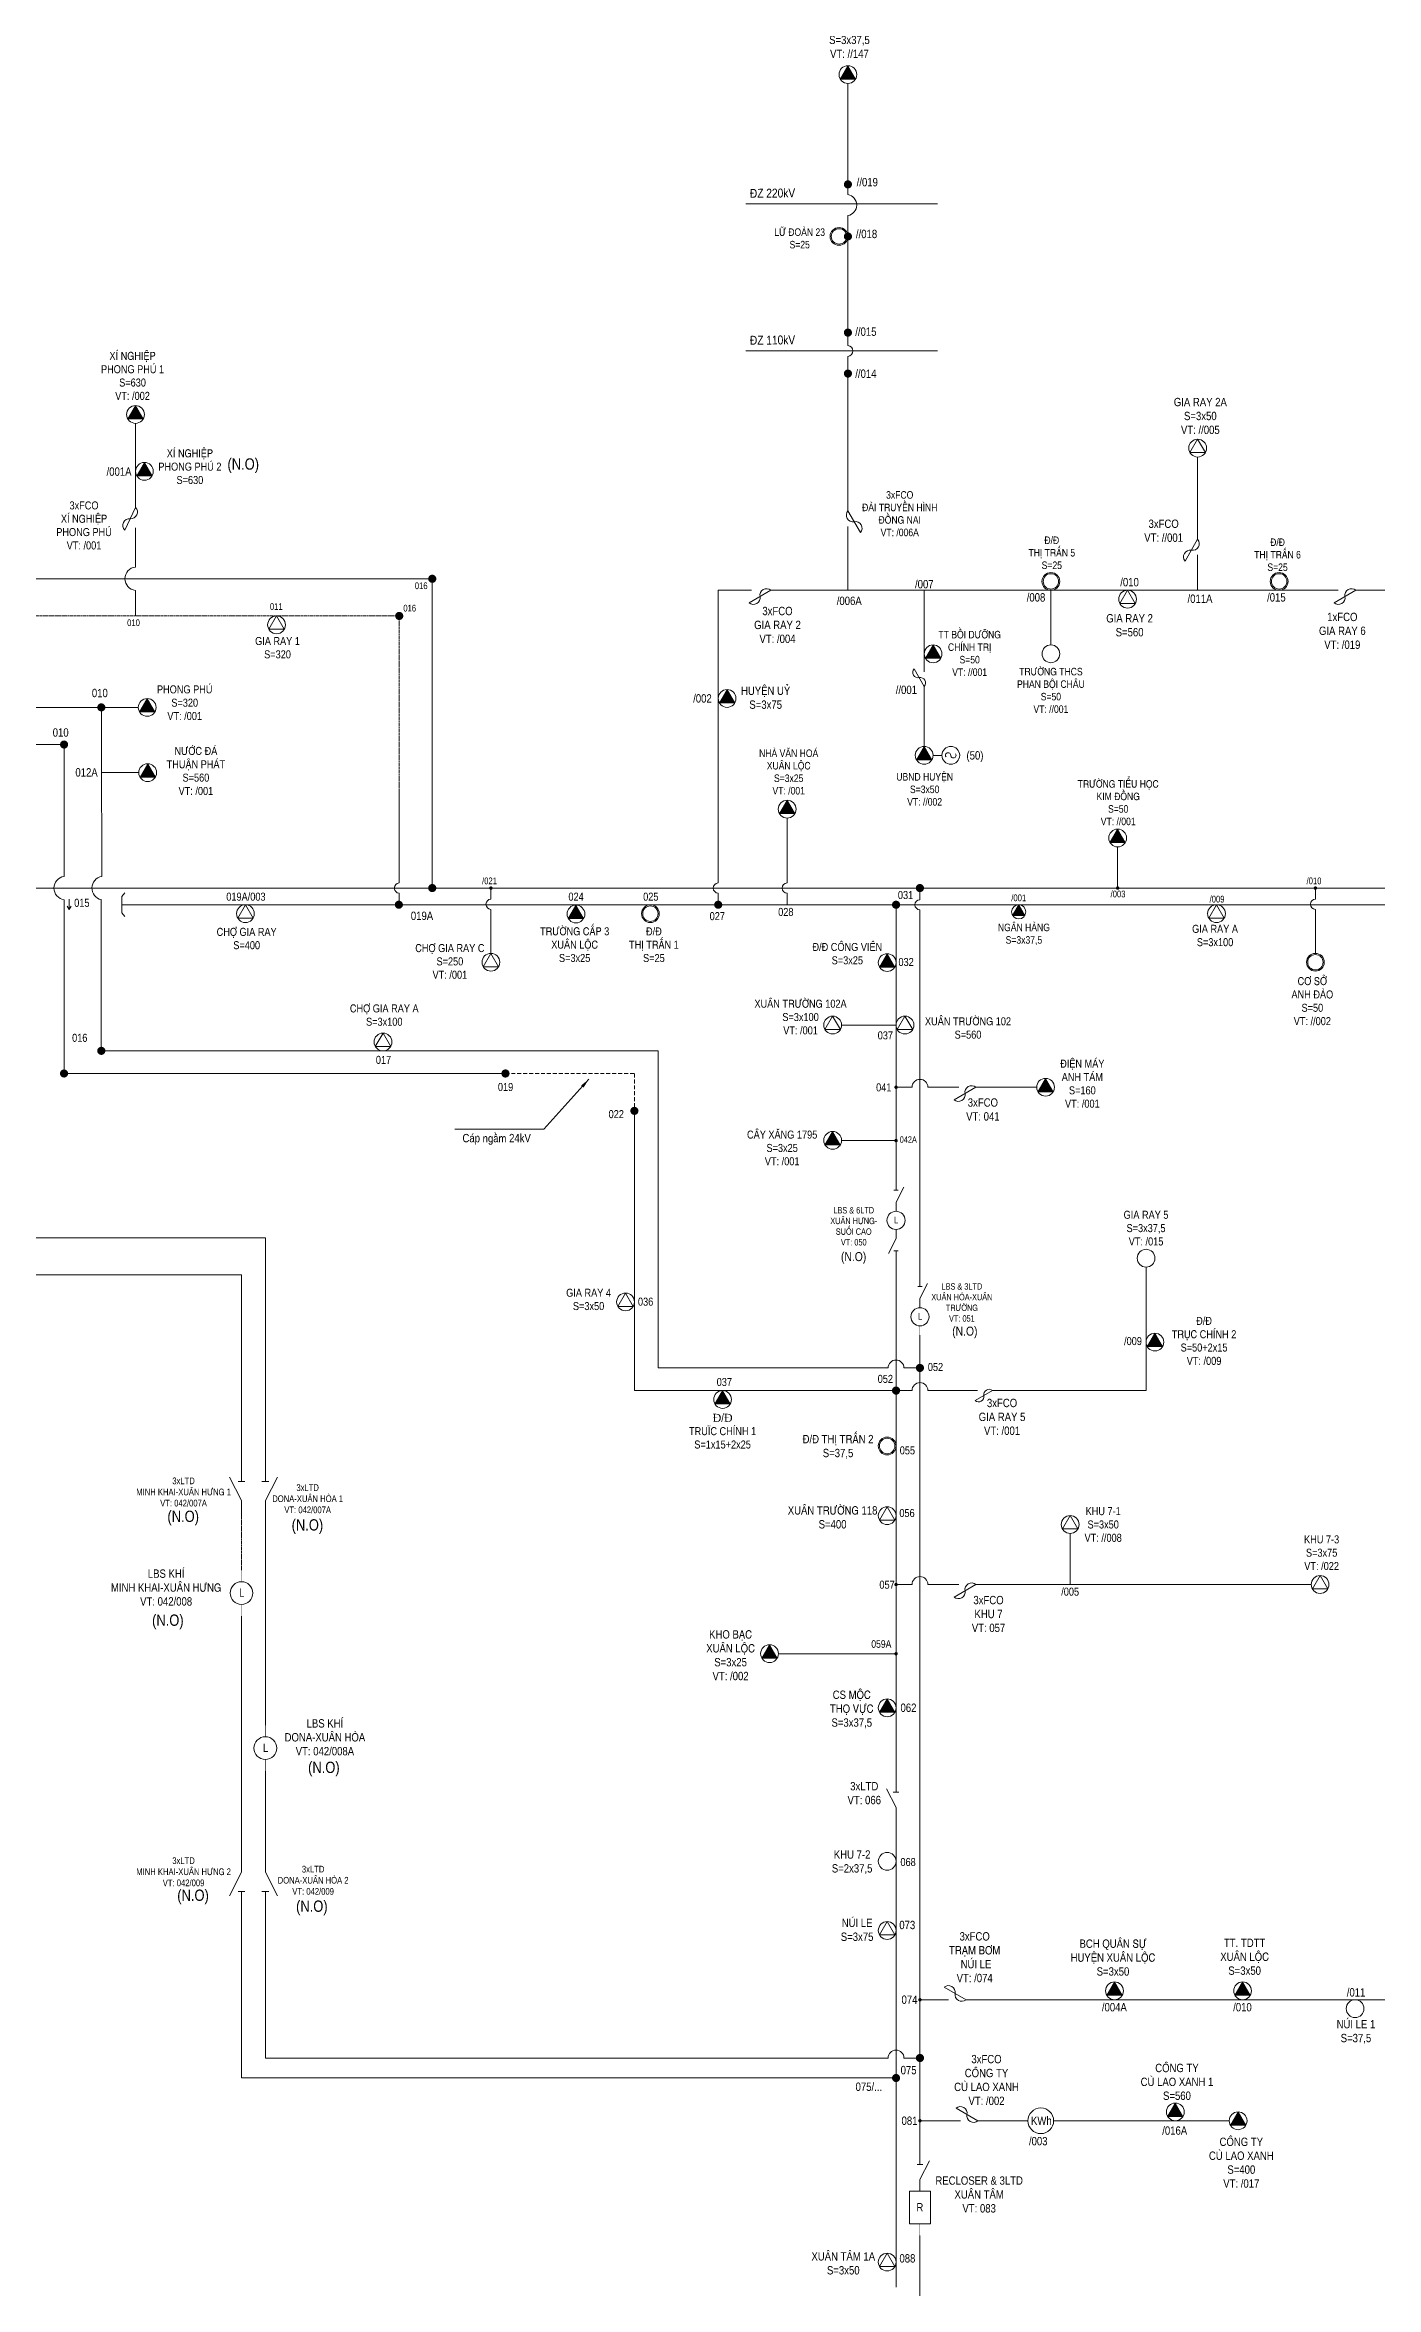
# Model space of a CAD drawing. Header units: inches. Extents: x 3694 to 9715, y -885 to 919.
# Drawn here: x 7160 to 7497, y 24 to 592 of the extents above; entities that cross this region are included whole.
import ezdxf
from ezdxf.enums import TextEntityAlignment as Align

# ---------------------------------------------------------------- set-up
doc = ezdxf.new("R2010")
doc.units = ezdxf.units.IN
doc.header["$LTSCALE"] = 0.2
doc.header["$MEASUREMENT"] = 0
doc.linetypes.add('DASHED', pattern=[0.75, 0.5, -0.25])
doc.layers.get('0').update_dxf_attribs({"lineweight": 5})
for name, color, linetype, lineweight in [('Cap ngam', 1, 'DASHED', 15), ('Day 110kV', 4, 'Continuous', 13), ('Day 220kV', 6, 'Continuous', 15), ('Day 22kV', 1, 'Continuous', 13), ('TBA', 5, 'Continuous', 9), ('Text', 7, 'Continuous', 9), ('Thiet bi', 3, 'Continuous', 9), ('Tuyen 471', 3, 'Continuous', 13), ('Tuyen 473', 5, 'Continuous', 13), ('Tuyen 476', 4, 'Continuous', 13), ('Tuyen 478', 1, 'Continuous', 13)]:
    doc.layers.add(name, color=color, linetype=linetype, lineweight=lineweight)
doc.styles.add('V-H-C', font='VHELVCN_0.TTF')
doc.styles.add('V-H-C-B', font='VHELVCB_0.TTF')
doc.styles.add('VNI-HELVE', font='VHELVEN_0.TTF', dxfattribs={"width": 0.9})
doc.dimstyles.get("Standard").update_dxf_attribs({"dimtxt": 0.15, "dimasz": 0.18, "dimexe": 0.18, "dimexo": 0.0625, "dimgap": 0.09, "dimtad": 0, "dimtih": 1, "dimtoh": 1, "dimdec": 4, "dimzin": 0, "dimdsep": 46, "dimtxsty": 'VNI-HELVE', "dimcen": 0.09, "dimclrt": 256, "dimadec": 0, "dimazin": 0, "dimtfac": 1, "dimtdec": 4, "dimtofl": 0, "dimtmove": 0, "dimatfit": 3, "dimfxl": 1, "dimtolj": 1, "dimtzin": 0, "dimlwd": -1, "dimlwe": -1, "dimarcsym": 0})

# ---------------------------------------------------------------- blocks, each defined once
blk = doc.blocks.new('FCO')
at = {"color": 0}
blk.add_lwpolyline([(0, 0, 0.707499), (0.8, 0.8, -0.707499), (1.6, 1.6, -5.301682)], format="xyb", dxfattribs=at)
blk.add_lwpolyline([(0, 0), (1.6, 1.6)], dxfattribs=at)
blk = doc.blocks.new('TBA 3P')
at = {"color": 0}
blk.add_lwpolyline([(0, 1.6, 0, 1.39, 0), (0, 0.4, 0, 0, 0)], format="xyseb", dxfattribs=at)
blk.add_lwpolyline([(-0.69, 0.4), (0.69, 0.4), (0, 1.6)], close=True, dxfattribs=at)
blk.add_circle((0, 0.8), 0.8, dxfattribs=at)
blk = doc.blocks.new('TBA 1P')
at = {"color": 0}
blk.add_circle((0, 0.8), 0.8, dxfattribs=at)
blk = doc.blocks.new('ALTD')
at = {"color": 0}
for points in [[(3.38, 1.08), (1.27, 0), (0, 0)], [(2.99, 0.31), (2.99, -0.31)], [(2.99, 0), (4.73, 0)]]:
    blk.add_lwpolyline(points, dxfattribs=at)
blk = doc.blocks.new('GIAO NHAN DIEN NANG')
at = {"layer": 'Thiet bi'}
for p, q in [((579.29, -85.47), (582.99, -85.47)), ((589.48, -85.47), (593.18, -85.47))]:
    blk.add_line(p, q, dxfattribs=at)
blk.add_circle((586.24, -85.47), 3.25, dxfattribs=at)
at = {"layer": 'Text', "insert": (586.39, -85.46), "char_height": 2.107, "width": 22.4302, "attachment_point": 5, "style": 'V-H-C'}
blk.add_mtext('KWh', dxfattribs=at)

msp = doc.modelspace()

# ---------------------------------------------------------------- linework, layer by layer
at = {"layer": 'Cap ngam', "ltscale": 10}
msp.add_lwpolyline([(7276.55, 331.39), (7309.17, 331.39), (7309.17, 321.94)], dxfattribs=at)
at = {"layer": 'Day 110kV'}
msp.add_lwpolyline([(7337.36, 514.12), (7385.81, 514.12)], dxfattribs=at)
at = {"layer": 'Day 220kV'}
msp.add_lwpolyline([(7337.36, 551.28), (7385.81, 551.28)], dxfattribs=at)
at = {"layer": 'Day 22kV'}
for points, const_width in [([(7363.67, 556.22, 1), (7362.63, 556.22, 1), (7363.67, 556.22, 2.414214)], 1.01), ([(7363.67, 543.06, 1), (7362.63, 543.06, 1), (7363.67, 543.06, 2.414214)], 1.01), ([(7363.67, 518.74, 1), (7362.63, 518.74, 1), (7363.67, 518.74, 2.414214)], 1.01), ([(7363.67, 508.38, 1), (7362.63, 508.38, 1), (7363.67, 508.38, 2.414214)], 1.01), ([(7249.7, 447.61, 1), (7249.7, 446.57, 1), (7249.7, 447.61, 2.414214)], 1.01), ([(7173.84, 337.12, 1), (7174.89, 337.12, 1), (7173.84, 337.12, 2.414214)], 1.01), ([(7375.32, 314.64, 1), (7375.32, 314.2, 1), (7375.32, 314.64, 2.414214)], 0.425)]:
    msp.add_lwpolyline(points, format="xyb", dxfattribs=dict(at, const_width=const_width))
at = {"layer": 'Day 22kV', "elevation": -1}
for points in [[(7037.98, 289.86), (7215.84, 289.86), (7215.84, 233.12)], [(7215.84, 219.84), (7215.84, 166.61)]]:
    msp.add_lwpolyline(points, dxfattribs=at)
at = {"layer": 'Day 22kV', "color": 1}
msp.add_lwpolyline([(7029.13, 280.48), (7209.81, 280.46), (7209.81, 233.12)], dxfattribs=at)
at = {"layer": 'Day 22kV', "color": 1, "linetype": 'DASHED'}
msp.add_lwpolyline([(7209.81, 219.84), (7209.81, 205.83)], dxfattribs=at)
at = {"layer": 'TBA', "color": 3}
msp.add_line((7386.91, 411.84), (7384.68, 411.84), dxfattribs=at)
for points in [[(7451.58, 491.77), (7449.64, 488.4), (7453.53, 488.4)], [(7433.87, 453.58), (7431.93, 450.21), (7435.82, 450.21)], [(7218.67, 447.09), (7216.72, 443.72), (7220.61, 443.72)], [(7210.8, 374.06), (7208.86, 370.69), (7212.75, 370.69)], [(7456.35, 374.06), (7454.41, 370.69), (7458.3, 370.69)], [(7359.29, 345.89), (7357.34, 342.51), (7361.24, 342.51)], [(7377.57, 345.89), (7375.62, 342.51), (7379.52, 342.51)]]:
    msp.add_lwpolyline(points, close=True, dxfattribs=at)
at = {"layer": 'TBA'}
msp.add_lwpolyline([(7272.88, 361.76), (7270.93, 358.39), (7274.83, 358.39)], close=True, dxfattribs=at)
at = {"layer": 'TBA', "color": 4}
msp.add_lwpolyline([(7245.59, 341.61), (7243.64, 338.24), (7247.53, 338.24)], close=True, dxfattribs=at)
at = {"layer": 'TBA', "color": 1}
for points in [[(7306.92, 275.88), (7304.97, 272.51), (7308.87, 272.51)], [(7373.08, 221.83), (7371.13, 218.46), (7375.02, 218.46)], [(7419.34, 219.6), (7417.39, 216.23), (7421.29, 216.23)], [(7482.53, 204.41), (7480.58, 201.04), (7484.48, 201.04)], [(7373.08, 116.91), (7371.13, 113.54), (7375.02, 113.54)], [(7373.08, 33.07), (7371.13, 29.7), (7375.02, 29.7)]]:
    msp.add_lwpolyline(points, close=True, dxfattribs=at)
at = {"layer": 'TBA', "color": 3}
for centre, radius in [((7360.9, 543.06), 2.25), ((7360.9, 543.06), 1.95), ((7414.47, 455.83), 2.25), ((7414.47, 455.83), 1.95), ((7472.18, 455.83), 2.25), ((7472.18, 455.83), 1.95), ((7313.2, 371.81), 2.25), ((7313.2, 371.81), 1.95)]:
    msp.add_circle(centre, radius, dxfattribs=at)
at = {"layer": 'TBA', "color": 3, "ltscale": 2}
for centre in [(7451.58, 489.53), (7433.87, 451.33), (7218.67, 444.84), (7210.8, 371.81), (7456.35, 371.81), (7359.29, 343.64), (7377.57, 343.64)]:
    msp.add_circle(centre, 2.25, dxfattribs=at)
at = {"layer": 'TBA', "ltscale": 2}
msp.add_circle((7272.88, 359.52), 2.25, dxfattribs=at)
at = {"layer": 'TBA', "color": 5}
for radius in [2.25, 1.95]:
    msp.add_circle((7481.35, 359.52), radius, dxfattribs=at)
at = {"layer": 'TBA', "color": 4, "ltscale": 2}
msp.add_circle((7245.59, 339.36), 2.25, dxfattribs=at)
at = {"layer": 'TBA', "color": 1, "ltscale": 2}
for centre in [(7306.92, 273.63), (7373.08, 219.58), (7419.34, 217.35), (7482.53, 202.17), (7373.08, 114.67), (7373.08, 30.83)]:
    msp.add_circle(centre, 2.25, dxfattribs=at)
at = {"layer": 'TBA', "color": 1}
for radius in [2.25, 1.95]:
    msp.add_circle((7373.08, 237.2), radius, dxfattribs=at)
at = {"layer": 'TBA', "color": 3}
for centre, start, end in [((7388.49, 411.84), 360, 218.6621), ((7389.83, 411.84), 180, 38.6621)]:
    msp.add_arc(centre, 0.669, start, end, dxfattribs=at)
at = {"layer": 'Text'}
for p, q in [((7166.22, 375.46), (7166.22, 372.86)), ((7166.22, 372.86), (7165.72, 373.73)), ((7166.22, 372.86), (7166.72, 373.73))]:
    msp.add_line(p, q, dxfattribs=at)
at = {"layer": 'Thiet bi'}
for points in [[(7375.32, 298.89, 0.08, 0.08, 0), (7375.32, 296.54, 0.4, 0.4, 0)], [(7375.32, 291.95, 0.08, 0.08, 0), (7375.32, 289.59, 0.4, 0.4, 0)], [(7209.81, 205.83, 0.1, 0.1, 0), (7209.81, 202.89, 0.5, 0.5, 0)], [(7209.81, 197.14, 0.1, 0.1, 0), (7209.81, 194.2, 0.5, 0.5, 0)]]:
    msp.add_lwpolyline(points, format="xyseb", dxfattribs=at)
at = {"layer": 'Thiet bi', "color": 4, "elevation": -0.8}
for points in [[(7381.36, 274.52, 0.08, 0.08, 0), (7381.36, 272.17, 0.4, 0.4, 0)], [(7381.36, 267.57, 0.08, 0.08, 0), (7381.36, 265.22, 0.4, 0.4, 0)]]:
    msp.add_lwpolyline(points, format="xyseb", dxfattribs=at)
at = {"layer": 'Thiet bi', "elevation": -1}
for points in [[(7215.84, 166.61, 0.1, 0.1, 0), (7215.84, 163.67, 0.5, 0.5, 0)], [(7215.84, 157.93, 0.1, 0.1, 0), (7215.84, 154.99, 0.5, 0.5, 0)]]:
    msp.add_lwpolyline(points, format="xyseb", dxfattribs=at)
at = {"layer": 'Thiet bi', "color": 4}
for points in [[(7381.36, 51.67, 0.1, 0.1, 0), (7381.36, 48.73, 0.5, 0.5, 0)], [(7381.36, 40.52, 0.1, 0.1, 0), (7381.36, 37.58, 0.5, 0.5, 0)]]:
    msp.add_lwpolyline(points, format="xyseb", dxfattribs=at)
at = {"layer": 'Thiet bi', "color": 4, "lineweight": 20, "ltscale": 10}
msp.add_lwpolyline([(7384.03, 48.73), (7384.03, 40.52), (7378.68, 40.52), (7378.68, 48.73), (7384.03, 48.73)], dxfattribs=at)
at = {"layer": 'Thiet bi', "lineweight": 20, "ltscale": 10}
for centre, radius in [((7375.32, 294.24, 0.8), 2.3), ((7209.81, 200.01, 1), 2.87), ((7215.84, 160.8), 2.87)]:
    msp.add_circle(centre, radius, dxfattribs=at)
at = {"layer": 'Thiet bi', "color": 4, "lineweight": 20, "ltscale": 10}
msp.add_circle((7381.36, 269.87), 2.3, dxfattribs=at)
at = {"layer": 'Tuyen 471', "linetype": 'Continuous'}
msp.add_line((7375.32, 374.06), (7375.32, 305.04), dxfattribs=at)
at = {"layer": 'Tuyen 471'}
msp.add_line((7375.32, 374.06), (7383.39, 374.06), dxfattribs=at)
for points in [[(7363.15, 473.67), (7363.15, 512.72, 0.879314), (7363.15, 515.5), (7363.15, 525.53), (7363.15, 525.53), (7363.15, 548.33, 0.843888), (7363.15, 553.62), (7363.15, 581.74)], [(7330.35, 374.06), (7330.35, 377, -0.983539), (7330.35, 379.56), (7330.35, 453.58), (7338.79, 453.58)], [(7249.7, 374.06), (7249.7, 377, -0.983539), (7249.7, 379.56), (7249.7, 402.12)], [(7347.78, 374.06), (7347.78, 377, -0.983539), (7347.78, 379.56), (7347.78, 395.98)], [(7391.17, 327.91), (7383.36, 327.91, 1), (7379.36, 327.91), (7375.32, 327.91)]]:
    msp.add_lwpolyline(points, format="xyb", dxfattribs=at)
for points in [[(7183.01, 474.55), (7183.01, 495.79)], [(7491.58, 453.58), (7510.98, 453.58), (7510.98, 491.85)], [(7451.58, 466.47), (7451.58, 487.28)], [(7183.01, 459.45), (7183.01, 469.33)], [(7363.15, 453.58), (7363.15, 469.72)], [(7451.58, 453.58), (7451.58, 462.51)], [(7343.67, 453.58), (7487.09, 453.58)], [(7382.43, 453.58), (7382.43, 432.95)], [(7414.47, 453.58), (7414.47, 439.76)], [(7382.43, 429.29), (7382.43, 414.09)], [(7180.28, 377.06), (7179.59, 376.14), (7179.59, 371.98), (7180.28, 371.06)], [(7179.59, 374.06), (7375.32, 374.06)], [(7375.32, 374.06), (7554.76, 374.06)], [(7395.52, 327.91), (7410.89, 327.91)]]:
    msp.add_lwpolyline(points, dxfattribs=at)
at = {"layer": 'Tuyen 471', "ltscale": 50}
msp.add_lwpolyline([(7183.01, 459.45, 0.908238), (7183.01, 453.55), (7183.01, 447.09)], format="xyb", dxfattribs=at)
at = {"layer": 'Tuyen 471', "linetype": 'DASHED'}
msp.add_lwpolyline([(6957.46, 447.09), (7249.7, 447.09), (7249.7, 402.12)], dxfattribs=at)
at = {"layer": 'Tuyen 471'}
for points, const_width in [([(7249.6, 374.58, 1), (7249.6, 373.54, 1), (7249.6, 374.58, 2.414214)], 1.01), ([(7330.35, 374.58, 1), (7330.35, 373.54, 1), (7330.35, 374.58, 2.414214)], 1.01), ([(7375.32, 374.58, 1), (7375.32, 373.54, 1), (7375.32, 374.58, 2.414214)], 1.01), ([(7375.32, 328.13, 1), (7375.32, 327.69, 1), (7375.32, 328.13, 2.414214)], 0.425)]:
    msp.add_lwpolyline(points, format="xyb", dxfattribs=dict(at, const_width=const_width))
at = {"layer": 'Tuyen 471', "linetype": 'Continuous'}
for points in [[(7375.32, 343.64), (7361.54, 343.64)], [(7375.32, 314.42), (7361.54, 314.42)]]:
    msp.add_lwpolyline(points, dxfattribs=at)
at = {"layer": 'Tuyen 473'}
for p, q in [((7431.35, 388.69), (7431.35, 378.28)), ((7782.8, 378.28), (7319.7, 378.28))]:
    msp.add_line(p, q, dxfattribs=at)
for points in [[(6957.46, 456.49), (7258.04, 456.49), (7258.04, 378.28)], [(7023.55, 378.28), (7383.39, 378.28)], [(7381.35, 368.34), (7381.36, 280.67)]]:
    msp.add_lwpolyline(points, dxfattribs=at)
for points, const_width in [([(7258.04, 457.01, 1), (7258.04, 455.96, 1), (7258.04, 457.01, 2.414214)], 1.01), ([(7258.04, 378.8, 1), (7258.04, 377.75, 1), (7258.04, 378.8, 2.414214)], 1.01), ([(7272.88, 378.5, 1), (7272.88, 378.06, 1), (7272.88, 378.5, 2.414214)], 0.425), ([(7381.35, 378.8, 1), (7381.35, 377.75, 1), (7381.35, 378.8, 2.414214)], 1.01), ([(7431.35, 378.5, 1), (7431.35, 378.06, 1), (7431.35, 378.5, 2.414214)], 0.425), ([(7481.35, 378.5, 1), (7481.35, 378.06, 1), (7481.35, 378.5, 2.414214)], 0.425)]:
    msp.add_lwpolyline(points, format="xyb", dxfattribs=dict(at, const_width=const_width))
for points in [[(7272.88, 361.76), (7272.88, 372.9, -0.983539), (7272.88, 375.46), (7272.88, 378.28)], [(7381.35, 368.34), (7381.35, 372.78, -0.983539), (7381.35, 375.34), (7381.35, 378.28)], [(7481.35, 361.76), (7481.35, 372.9, -0.983539), (7481.35, 375.46), (7481.35, 378.28)]]:
    msp.add_lwpolyline(points, format="xyb", dxfattribs=at)
at = {"layer": 'Tuyen 476'}
for p, q in [((7174.36, 423.97), (7183.72, 423.97)), ((7174.44, 407.47), (7183.84, 407.47))]:
    msp.add_line(p, q, dxfattribs=at)
for points in [[(7088.32, 423.97), (7174.43, 423.97), (7174.43, 413.37)], [(7174.36, 356.95), (7174.36, 337.12), (7315.2, 337.12), (7315.2, 256.93), (7315.2, 256.93)], [(7381.36, 265.22), (7381.36, 59.44)], [(7393.01, 97.17), (7581.29, 97.17), (7581.29, 118.56)], [(7381.36, 97.17), (7388.59, 97.17)], [(7381.36, 66.56), (7391.58, 66.56)], [(7396, 66.56), (7404.97, 66.56)], [(7418.85, 66.56), (7459.57, 66.56)], [(7381.36, 37.58), (7381.36, -419.03)]]:
    msp.add_lwpolyline(points, dxfattribs=at)
for points, const_width in [([(7174.36, 424.49, 1), (7174.36, 423.45, 1), (7174.36, 424.49, 2.414214)], 1.01), ([(7381.36, 257.45, 1), (7381.36, 256.41, 1), (7381.36, 257.45, 2.414214)], 1.01), ([(7381.36, 97.38, 1), (7381.36, 96.94, 1), (7381.36, 97.38, 2.414214)], 0.425), ([(7381.36, 82.96, 1), (7381.36, 81.91, 1), (7381.36, 82.96, 2.414214)], 1.01), ([(7381.36, 66.78, 1), (7381.36, 66.34, 1), (7381.36, 66.78, 2.414214)], 0.425)]:
    msp.add_lwpolyline(points, format="xyb", dxfattribs=dict(at, const_width=const_width))
for points in [[(7174.43, 413.37), (7174.46, 381.23, 0.818236), (7174.36, 375.35), (7174.36, 356.95)], [(7381.36, 256.93), (7377.32, 256.93, 1), (7373.32, 256.93), (7315.2, 256.93)], [(7381.36, 82.43), (7377.32, 82.43, 1), (7373.32, 82.43), (7215.84, 82.43), (7215.84, 119.69)]]:
    msp.add_lwpolyline(points, format="xyb", dxfattribs=at)
at = {"layer": 'Tuyen 476', "elevation": -1}
msp.add_lwpolyline([(7215.84, 154.99), (7215.84, 132.97)], dxfattribs=at)
at = {"layer": 'Tuyen 478'}
for p, q in [((7375.32, 283.45), (7375.32, 240.33)), ((7375.32, 240.33), (7375.32, 153.57)), ((7375.32, 142.94), (7375.32, 24.49))]:
    msp.add_line(p, q, dxfattribs=at)
for points in [[(7088.32, 414.57), (7164.95, 414.57)], [(7164.95, 337.14), (7164.95, 331.39), (7276.55, 331.39)], [(7309.17, 321.94), (7309.17, 251.21), (7375.32, 251.21)], [(7399.71, 251.21), (7399.71, 251.21), (7438.54, 251.21), (7438.54, 282.43)], [(7419.34, 202.17), (7419.34, 215.1)], [(7395.52, 202.17), (7480.28, 202.17)], [(7209.81, 194.2), (7209.81, 132.97)], [(7375.32, 184.67), (7345.58, 184.67)], [(7209.81, 119.69), (7209.81, 77.38), (7375.32, 77.38)]]:
    msp.add_lwpolyline(points, dxfattribs=at)
for points in [[(7164.95, 414.57), (7164.95, 381.21, 0.865593), (7164.95, 375.31), (7164.95, 337.14)], [(7395.89, 251.21), (7383.36, 251.21, 1), (7379.36, 251.21), (7375.32, 251.21)], [(7391.17, 202.17), (7383.36, 202.17, 1), (7379.36, 202.17), (7375.32, 202.17)]]:
    msp.add_lwpolyline(points, format="xyb", dxfattribs=at)
for points, const_width in [([(7164.95, 415.09, 1), (7164.95, 414.05, 1), (7164.95, 415.09, 2.414214)], 1.01), ([(7164.43, 331.39, 1), (7165.47, 331.39, 1), (7164.43, 331.39, 2.414214)], 1.01), ([(7276.03, 331.39, 1), (7277.08, 331.39, 1), (7276.03, 331.39, 2.414214)], 1.01), ([(7308.64, 321.94, 1), (7309.69, 321.94, 1), (7308.64, 321.94, 2.414214)], 1.01), ([(7375.32, 251.73, 1), (7375.32, 250.68, 1), (7375.32, 251.73, 2.414214)], 1.01), ([(7375.32, 202.38, 1), (7375.32, 201.94, 1), (7375.32, 202.38, 2.414214)], 0.425), ([(7375.32, 184.88, 1), (7375.32, 184.44, 1), (7375.32, 184.88, 2.414214)], 0.425), ([(7375.32, 77.9, 1), (7375.32, 76.86, 1), (7375.32, 77.9, 2.414214)], 1.01)]:
    msp.add_lwpolyline(points, format="xyb", dxfattribs=dict(at, const_width=const_width))

# ---------------------------------------------------------------- block references
at = {"layer": 'TBA', "color": 3}
for name, p, xscale, yscale, zscale in [('TBA 3P', (7363.15, 581.74), 2.809729812779551, 2.809729812779551, 2.809729812779032), ('TBA 3P', (7183.01, 495.79), 2.809729812779551, 2.809729812779551, 2.809729812779032), ('TBA 3P', (7185.26, 481.41), 2.809729812779551, 2.809729812779551, 2.809729812779032), ('TBA 3P', (7384.68, 435.26), 2.810572731723369, 2.810572731723397, 2.810572731722865), ('TBA 1P', (7414.47, 435.27), 2.809729812779551, 2.809729812779551, 2.809729812779032), ('TBA 3P', (7332.59, 423.98), 2.809729812779551, 2.809729812779551, 2.809729812779032), ('TBA 3P', (7382.43, 409.6), 2.810572731723369, 2.810572731723397, 2.810572731722865), ('TBA 1P', (7389.16, 409.6), 2.809729812779551, 2.809729812778642, 2.809729812779032), ('TBA 3P', (7347.78, 395.98), 2.809729812779551, 2.809729812779551, 2.809729812779032), ('TBA 3P', (7294.38, 369.48), 2.809729812779551, 2.809729812779551, 2.809729812779032), ('TBA 3P', (7406.35, 370.46), 2.247783850223641, 2.247783850223641, 2.247783850223226), ('TBA 3P', (7373.08, 357.19), 2.809729812779551, 2.809729812779551, 2.809729812779032), ('TBA 3P', (7413.13, 325.66), 2.809729812779551, 2.809729812779551, 2.809729812779032), ('TBA 3P', (7359.29, 312.23), 2.809729812779551, 2.809729812779551, 2.809729812779032)]:
    msp.add_blockref(name, p, dxfattribs=dict(at, xscale=xscale, yscale=yscale, zscale=zscale))
at = {"layer": 'TBA', "color": 4, "xscale": 2.809729812779551, "yscale": 2.809729812779551, "zscale": 2.809729812779032}
for name, p in [('TBA 3P', (7185.97, 421.72)), ('TBA 3P', (7186.09, 405.22)), ('TBA 3P', (7430.56, 97.17)), ('TBA 3P', (7462.95, 97.17)), ('TBA 1P', (7491.38, 92.67)), ('TBA 3P', (7445.93, 66.56)), ('TBA 3P', (7461.81, 64.31))]:
    msp.add_blockref(name, p, dxfattribs=at)
at = {"layer": 'TBA', "xscale": 2.809729812779551, "yscale": 2.809729812779551, "zscale": 2.809729812779032}
msp.add_blockref('TBA 3P', (7431.35, 388.69), dxfattribs=at)
at = {"layer": 'TBA', "color": 1, "xscale": 2.809729812779551, "yscale": 2.809729812779551, "zscale": 2.809729812779032}
for name, p in [('TBA 1P', (7438.54, 282.43)), ('TBA 3P', (7440.78, 261.23)), ('TBA 3P', (7331.45, 246.71)), ('TBA 3P', (7343.33, 182.44)), ('TBA 3P', (7373.08, 168.74)), ('TBA 1P', (7373.08, 129.92))]:
    msp.add_blockref(name, p, dxfattribs=at)
at = {"layer": 'Thiet bi', "color": 3}
for p, xscale, yscale, zscale, rotation in [((7183.01, 474.55), -2.809729812778974, 2.809729812779551, 2.809729812779032, 109.510409792456), ((7363.15, 473.67), 2.809729812778733, 2.809729812779551, 2.809729812779032, 254.9999999999864), ((7451.58, 466.47), -2.809729812778731, 2.809729812778642, 2.809729812779032, 105.0000000000136), ((7343.67, 453.58), 2.809729812778497, 2.809729812779551, 2.809729812779032, 165.0000000000043), ((7491.58, 453.58), 2.809729812778497, 2.809729812778642, 2.809729812779032, 165.0000000000043), ((7382.43, 429.29), 2.248458185378591, 2.248458185378581, 2.248458185378293, 74.99999999999538), ((7395.52, 327.91), 2.809729812778497, 2.809729812779551, 2.809729812779032, 165.0000000000043)]:
    msp.add_blockref('FCO', p, dxfattribs=dict(at, xscale=xscale, yscale=yscale, zscale=zscale, rotation=rotation))
at = {"layer": 'Thiet bi'}
for p, xscale, yscale, zscale, rotation in [((7375.32, 296.54), -1.798227080178918, 1.798227080178918, 1.798227080178581, 269.9999999999421), ((7375.32, 291.95), -1.79822708017889, 1.79822708017889, 1.798227080178581, 90), ((7209.81, 219.84, 1), 2.809729812779096, 2.809729812779551, 2.809729812779032, 90), ((7215.84, 219.84), -2.809729812779096, 2.809729812779551, 2.809729812779032, 270)]:
    msp.add_blockref('ALTD', p, dxfattribs=dict(at, xscale=xscale, yscale=yscale, zscale=zscale, rotation=rotation))
at = {"layer": 'Thiet bi', "color": 4}
for name, p, xscale, yscale, zscale, rotation in [('ALTD', (7381.36, 272.17, -0.8), -1.798227080178911, 1.798227080178911, 1.798227080178581, 270), ('ALTD', (7215.84, 132.97, -1), 2.809729812779096, 2.809729812779551, 2.809729812779032, 270), ('FCO', (7393.01, 97.17), -2.80972981277849, 2.809729812779551, 2.809729812779032, 14.99999999999507), ('FCO', (7396, 66.56), -2.809729812778497, 2.809729812779551, 2.809729812779032, 14.99999999999563), ('ALTD', (7381.36, 48.82), -2.247783850223641, 2.247783850223641, 2.247783850223226, 270)]:
    msp.add_blockref(name, p, dxfattribs=dict(at, xscale=xscale, yscale=yscale, zscale=zscale, rotation=rotation))
at = {"layer": 'Thiet bi', "color": 1}
for name, p, xscale, yscale, zscale, rotation in [('FCO', (7399.71, 251.21), 2.247783850223291, 2.247783850223641, 2.247783850223226, 164.9999999999933), ('FCO', (7395.52, 202.17), 2.809729812778497, 2.809729812779551, 2.809729812779032, 165.0000000000043), ('ALTD', (7375.32, 142.94), 2.247783850223641, 2.247783850223641, 2.247783850223226, 90), ('ALTD', (7209.81, 132.97, 1), -2.809729812779096, 2.809729812779551, 2.809729812779032, 90)]:
    msp.add_blockref(name, p, dxfattribs=dict(at, xscale=xscale, yscale=yscale, zscale=zscale, rotation=rotation))
at = {"layer": 'Thiet bi', "color": 4}
msp.add_blockref('GIAO NHAN DIEN NANG', (6825.67, 152.03), dxfattribs=at)

# ---------------------------------------------------------------- texts
at = {"layer": 'Text', "color": 1, "style": 'V-H-C-B'}
for height, p in [(2.851, (7210.25, 484.09)), (2.281, (7364.59, 283.95)), (2.281, (7392.71, 265.1, -0.8)), (2.851, (7195.07, 217.99)), (2.851, (7226.48, 215.82)), (2.851, (7191.19, 191.73)), (2.851, (7230.64, 154.51)), (2.851, (7197.56, 122.17)), (2.851, (7227.6, 119.41))]:
    msp.add_text('(N.O)', height=height, dxfattribs=at).set_placement(p, align=Align.CENTER)
at = {"layer": 'Text', "attachment_point": 5, "style": 'V-H-C'}
for s, insert, char_height, width in [('ÑAØI TRUYEÀN HÌNH\\PÑOÀNG NAI\\PS=3x37,5\\PVT: //147', (7363.53, 594.5), 2.1073, 28.1807), ('//019', (7368.04, 556.77), 2.107, 7.0464), ('LÖÕ ÑOAØN 23\\PS=25', (7350.95, 542.55), 1.8966, 25.3626), ('//018', (7367.86, 543.67), 2.107, 7.0464), ('//015', (7367.69, 518.97), 2.107, 7.0464), ('XÍ NGHIEÄP\\PPHONG PHUÙ 1\\PS=630\\PVT: /002', (7182.26, 507.78), 2.023, 27.0534), ('//014', (7367.69, 508.34), 2.107, 7.0464), ('GIA RAY 2A\\PS=3x50\\PVT: //005', (7452.26, 497.65), 2.107, 28.1807), ('XÍ NGHIEÄP\\PPHONG PHUÙ 2\\PS=630', (7196.76, 484.83), 2.023, 27.0534), ('/001A', (7178.85, 483.58), 2.107, 7.0464), ('3xFCO\\PÑAØI TRUYEÀN HÌNH\\PÑOÀNG NAI\\PVT: /006A ', (7376.25, 472.94), 1.8966, 46.5116), ('3xFCO\\PXÍ NGHIEÄP\\PPHONG PHUÙ\\PVT: /001', (7169.99, 469.97), 2.023, 27.0534), ('3xFCO\\PVT: //001', (7442.98, 468.63), 2.107, 18.1328), ('Ñ/Ñ\\PTHÒ TRAÁN 5\\PS=25', (7414.7, 463.06), 1.8966, 25.3626), ('Ñ/Ñ\\PTHÒ TRAÁN 6\\PS=25', (7471.78, 462.56), 1.8966, 25.3626), ('016', (7255.25, 454.71), 1.686, 5.6371), ('/007', (7382.46, 455.12), 2.107, 7.0464), ('/010', (7434.36, 455.62), 2.107, 7.0464), ('011', (7218.61, 449.46), 1.686, 5.6371), ('016', (7252.34, 449.05), 1.686, 5.6371), ('3xFCO\\PGIA RAY 2\\PVT: /004', (7345.34, 444.81), 2.107, 14.0117), ('/006A', (7363.48, 450.9), 2.107, 7.0464), ('/008', (7410.71, 451.77), 2.107, 7.0464), ('/011A', (7452.17, 451.43), 2.107, 18.1328), ('/015', (7471.49, 451.77), 2.107, 7.0464), ('010', (7182.51, 445.36), 1.686, 5.6371), ('TT BOÀI DÖÔÕNG\\PCHÍNH TRÒ\\PS=50\\PVT: //001', (7393.93, 437.61), 1.8971, 25.3702), ('GIA RAY 2\\PS=560', (7434.37, 444.73), 2.107, 28.1807), ('1xFCO \\PGIA RAY 6\\PVT: /019', (7488.16, 443.32), 2.107, 26.5363), ('GIA RAY 1\\PS=320', (7218.92, 439.05), 2.023, 27.0534), ('TRÖÔØNG THCS\\PPHAN BOÄI CHAÂU\\PS=50\\PVT: //001', (7414.47, 428.26), 1.8966, 25.3626), ('PHONG PHUÙ\\PS=320\\PVT: /001', (7195.45, 425.14), 2.023, 27.0534), ('/002', (7326.37, 426.22), 2.107, 7.0464), ('HUYEÄN UYÛ\\PS=3x75', (7342.35, 426.41), 2.107, 28.1807), ('//001', (7377.93, 428.4), 2.108, 7.0485), ('NÖÔÙC ÑAÙ\\PTHUAÄN PHAÙT\\PS=560\\PVT: /001', (7198.28, 407.88), 2.023, 27.0534), ('NHAØ VAÊN HOAÙ\\PXUAÂN LOÄC\\PS=3x25\\PVT: /001', (7348.17, 407.62), 1.8966, 25.3626), ('(50)', (7395.27, 411.51, 1), 2.107, 28.1807), ('UBND HUYEÄN\\PS=3x50\\PVT: //002', (7382.55, 403.23), 1.8971, 25.3702), ('TRÖÔØNG TIEÅU HOÏC\\PKIM ÑOÀNG\\PS=50\\PVT: //001', (7431.49, 399.86), 1.8966, 25.3626), ('/021', (7272.52, 380.09), 1.686, 22.5445), ('/010', (7481, 380.09), 1.686, 22.5445), ('015', (7169.44, 374.54), 2.023, 27.0534), ('019A/003', (7210.93, 376.09), 2.023, 27.0534), ('{\\fVNI-Helve-Condense|b0|i0|c0|p2;024}', (7294.41, 376.09), 2.023, 27.0534), ('{\\fVNI-Helve-Condense|b0|i0|c0|p2;025}', (7313.31, 376.09), 2.023, 27.0534), ('{\\fVNI-Helve-Condense|b0|i0|c0|p2;031}', (7377.72, 376.5), 2.023, 27.0534), ('/001', (7406.34, 375.79), 1.686, 22.5445), ('/003', (7431.44, 376.78), 1.686, 22.5445), ('/009', (7456.48, 375.47), 1.686, 22.5445), ('019A', (7255.45, 371.25), 2.107, 9.3563), ('TRÖÔØNG CAÁP 3\\PXUAÂN LOÄC\\PS=3x25', (7294.05, 363.96), 2.023, 27.0534), ('027', (7330.12, 371.17), 2.023, 27.0534), ('028', (7347.45, 372.23), 2.023, 27.0534), ('NGAÂN HAØNG\\PS=3x37,5', (7407.65, 366.57), 1.8966, 25.3626), ('GIA RAY A\\PS=3x100', (7455.98, 366.27), 2.023, 27.0534), ('CHÔÏ GIA RAY\\PS=400', (7211.12, 365.5), 2.023, 27.0534), ('CHÔÏ GIA RAY C\\PS=250\\PVT: /001', (7262.5, 359.72), 2.023, 27.0534), ('Ñ/Ñ \\PTHÒ TRAÁN 1\\PS=25', (7314.09, 363.94), 2.023, 27.0534), ('Ñ/Ñ COÂNG VIEÂN\\PS=3x25', (7363, 361.68), 2.023, 27.0534), ('{\\fVNI-Helve-Condense|b0|i0|c0|p2;032}', (7377.86, 359.57), 2.023, 27.0534), ('CÔ SÔÛ\\PANH ÑAØO\\PS=50\\PVT: //002', (7480.58, 349.68), 2.023, 27.0534), ('CHÔÏ GIA RAY A\\PS=3x100', (7245.91, 346.15), 2.023, 27.0534), ('XUAÂN TRÖÔØNG 102A\\PS=3x100\\PVT: /001', (7351.17, 345.65), 2.023, 27.0534), ('XUAÂN TRÖÔØNG 102\\PS=560', (7393.51, 342.89), 2.023, 27.0534), ('016', (7168.91, 340.4), 2.023, 27.0534), ('037', (7372.61, 341.02), 2.023, 27.0534), ('{\\fVNI-Helve-Condense|b0|i0|c0|p2;017}', (7245.72, 334.82), 2.023, 27.0534), ('ÑIEÄN MAÙY\\PANH TAÙM\\PS=160\\PVT: /001', (7422.42, 328.8), 2.023, 27.0534), ('019', (7276.58, 327.96), 2.023, 27.0534), ('041', (7372.21, 327.86), 2.023, 27.0534), ('3xFCO\\PVT: 041', (7397.27, 322.28), 2.107, 23.8547), ('022', (7304.57, 321.1), 2.023, 27.0534), ('CAÂY XAÊNG 1795\\PS=3x25\\PVT: /001', (7346.52, 312.55), 2.023, 27.0534), ('042A', (7378.41, 314.67), 1.618, 21.6427), ('LBS & 6LTD\\PXUAÂN HÖNG-\\PSUOÁI CAO\\PVT: 050', (7364.62, 292.75), 1.6184, 21.6427), ('GIA RAY 5\\PS=3x37,5\\PVT: /015', (7438.53, 292.28), 2.023, 27.0534), ('LBS & 3LTD\\PXUAÂN HOØA-XUAÂN TRÖÔØNG\\PVT: 051', (7391.96, 273.49, -0.8), 1.6184, 21.6427), ('GIA RAY 4\\PS=3x50', (7297.57, 274.25), 2.023, 27.0534), ('036', (7311.99, 273.68), 2.023, 27.0534), ('Ñ/Ñ\\PTRUÏC CHÍNH 2\\PS=50+2x15\\PVT: /009', (7453.2, 263.76), 2.023, 27.0534), ('/009', (7435.23, 263.71), 2.023, 27.0534), ('052', (7372.61, 254.15), 2.023, 27.0534), ('052', (7385.29, 257.16), 2.023, 27.0534), ('037', (7331.9, 253.37), 2.023, 27.0534), ('{\\fTimes New Roman|b0|i0|c238|p18;Đ}/{\\fTimes New Roman|b0|i0|c238|p18;Đ}\\PTRUÏC CHÍNH 1\\PS=1x15+2x25', (7331.46, 240.93), 2.023, 27.0534), ('3xFCO\\PGIA RAY 5\\PVT: /001', (7402.12, 244.55), 2.107, 28.1807), ('Ñ/Ñ THÒ TRAÁN 2\\PS=37,5', (7360.65, 236.98), 2.1073, 28.1807), ('055', (7378.18, 236.07), 2.023, 27.0534), ('3xLTD\\PMINH KHAI-XUAÂN HÖNG 1\\PVT: 042/007A', (7195.16, 225.55), 1.6858, 25.6695), ('3xLTD\\PDONA-XUAÂN HOØA 1\\PVT: 042/007A', (7226.54, 223.85), 1.6858, 22.5445), ('XUAÂN TRÖÔØNG 118\\PS=400', (7359.27, 219.14), 2.1073, 28.1807), ('056', (7378.09, 220.23), 2.023, 27.0534), ('KHU 7-1\\PS=3x50\\PVT: //008', (7427.69, 217.34), 2.023, 27.0534), ('KHU 7-3\\PS=3x75\\PVT: /022', (7482.93, 210.2), 2.023, 27.0534), ('LBS KHÍ\\PMINH KHAI-XUAÂN HÖNG\\PVT: 042/008', (7190.75, 201.39), 2.1073, 28.1807), ('057', (7373.04, 202.11), 2.023, 27.0534), ('3xFCO\\PKHU 7\\PVT: 057', (7398.7, 194.7), 2.107, 23.8547), ('/005', (7419.34, 200.35), 2.023, 27.0534), ('KHO BAÏC\\PXUAÂN LOÄC\\PS=3x25\\PVT: /002', (7333.48, 184.27), 2.107, 28.1807), ('059A', (7371.6, 187.11), 1.897, 6.3417), ('CS MOÄC\\PTHOÏ VÖÏC\\PS=3x37,5', (7364.12, 170.58), 2.107, 28.1807), ('062', (7378.46, 170.99), 2.107, 7.0464), ('LBS KHÍ\\PDONA-XUAÂN HOØA\\PVT: 042/008A', (7230.9, 163.52), 2.1073, 28.1807), ('3xLTD\\PVT: 066', (7367.28, 149.4), 2.107, 22.4207), ('3xLTD\\PMINH KHAI-XUAÂN HÖNG 2\\PVT: 042/009', (7195.16, 129.52), 1.6858, 25.6695), ('3xLTD\\PDONA-XUAÂN HOØA 2\\PVT: 042/009', (7227.92, 127.37, -1), 1.6858, 22.5445), ('KHU 7-2\\PS=2x37,5', (7364.21, 131.95), 2.107, 28.1807), ('068', (7378.36, 131.97), 2.023, 27.0534), ('NUÙI LE\\PS=3x75', (7365.47, 114.84), 2.107, 28.1807), ('073', (7378.15, 116.06), 2.107, 7.0464), ('3xFCO\\PTRAÏM BÔM\\P NUÙI LE\\PVT: /074', (7395.2, 107.91), 2.107, 28.1807), ('BCH QUAÂN SÖÏ\\PHUYEÄN XUAÂN LOÄC\\PS=3x50', (7430.17, 107.82), 2.1073, 28.1807), ('TT. TDTT \\PXUAÂN LOÄC\\PS=3x50', (7463.46, 108.03), 2.107, 28.1807), ('074', (7378.72, 97.17), 2.107, 7.0464), ('/004A', (7430.52, 95.27), 2.107, 7.0464), ('/010', (7462.91, 95.27), 2.107, 7.0464), ('/011', (7491.64, 99.02), 2.107, 7.0464), ('NUÙI LE 1\\PS=37,5', (7491.61, 89.04), 2.107, 28.1807), ('075', (7378.49, 79.36), 2.107, 7.0464), ('3xFCO\\PCOÂNG TY\\PCUØ LAO XANH\\PVT: /002', (7398.19, 76.87), 2.1073, 28.1807), ('COÂNG TY\\PCUØ LAO XANH 1\\PS=560', (7446.35, 76.39), 2.1073, 28.1807), ('\\pt6.32189;075/...', (7368.44, 75.15), 2.1073, 7.8594), ('081', (7378.72, 66.56), 2.107, 7.0464), ('/003', (7411.27, 61.4), 2.107, 7.0464), ('/016A', (7445.78, 64.07), 2.107, 7.0464), ('COÂNG TY\\PCUØ LAO XANH\\PS=400\\PVT: /017', (7462.62, 55.96), 2.1073, 28.1807), ('RECLOSER & 3LTD\\PXUAÂN TAÂM\\PVT: 083', (7396.33, 47.92), 2.1073, 23.95), ('XUAÂN TAÂM 1A\\PS=3x50', (7361.97, 30.5), 2.1073, 28.1807), ('088', (7378.19, 31.76), 2.107, 7.0464)]:
    msp.add_mtext(s, dxfattribs=dict(at, insert=insert, char_height=char_height, width=width))
at = {"layer": 'Text', "char_height": 2.248, "width": 63.3625, "attachment_point": 5, "rotation": 0.616, "line_spacing_factor": 1.1, "style": 'V-H-C'}
for s, insert in [('ÑZ 220kV', (7344.08, 553.99)), ('ÑZ 110kV', (7344.08, 516.84))]:
    msp.add_mtext(s, dxfattribs=dict(at, insert=insert))
at = {"layer": 'Text', "char_height": 2.107, "width": 7.0464, "attachment_point": 5, "rotation": 0.0086, "style": 'V-H-C'}
for s, insert in [('010', (7173.99, 427.59)), ('010', (7164.09, 417.61)), ('012A', (7170.63, 407.52))]:
    msp.add_mtext(s, dxfattribs=dict(at, insert=insert))
at = {"layer": 'Text', "insert": (7274.33, 314.73), "char_height": 2.1073, "width": 41.654, "attachment_point": 5, "line_spacing_factor": 1.1, "style": 'V-H-C'}
msp.add_mtext('Caùp ngaàm 24kV', dxfattribs=at)
at = {"layer": 'Thiet bi', "attachment_point": 5, "style": 'V-H-C'}
for insert, char_height, width in [((7375.37, 294.33), 1.69, 22.5445), ((7209.87, 200.11), 2.11, 28.1807), ((7215.9, 160.9, -1), 2.11, 28.1807)]:
    msp.add_mtext('L', dxfattribs=dict(at, insert=insert, char_height=char_height, width=width))
at = {"layer": 'Thiet bi', "color": 4, "attachment_point": 5, "style": 'V-H-C'}
for s, insert, char_height, width in [('L', (7381.4, 269.95, -0.8), 1.69, 22.5445), ('R', (7381.34, 44.69), 2.11, 28.1807)]:
    msp.add_mtext(s, dxfattribs=dict(at, insert=insert, char_height=char_height, width=width))

# ---------------------------------------------------------------- leaders
at = {"layer": 'Text'}
msp.add_leader([(7297.66, 329.95), (7286.26, 317.31), (7263.75, 317.3)], dimstyle='Standard', override={"dimasz": 2.5, "dimgap": 0.09, "dimtad": 0}, dxfattribs=at)

doc.saveas('drawing.dxf')
